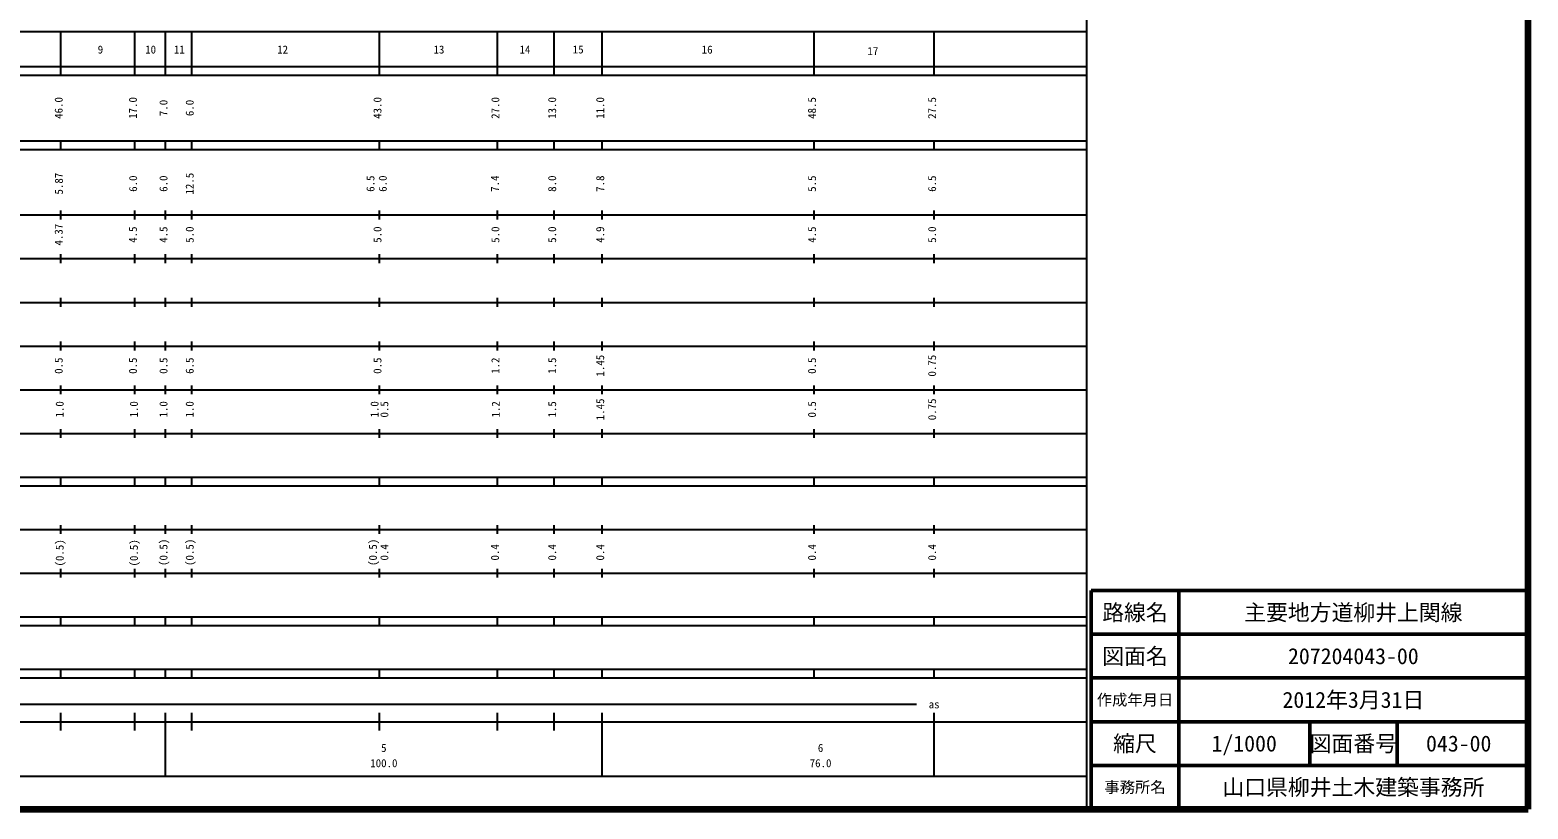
# Model space of a CAD drawing. Units: millimetres on the paper, enlarged 1000 times. Extents: x 40000 to 680000, y 20000 to 380000.
# Drawn here: x 336966 to 680000, y 20000 to 198357 of the extents above; entities that cross this region are included whole.
import ezdxf
from ezdxf.enums import TextEntityAlignment as Align

# ---------------------------------------------------------------- set-up
doc = ezdxf.new("R2010")
doc.units = ezdxf.units.MM
doc.header["$LTSCALE"] = 1000
for name, color, linetype, lineweight in [('M-TTL', 2, 'Continuous', 140), ('M-TTL-BAND', 7, 'Continuous', 25), ('M-TTL-FRAM', 2, 'Continuous', 50), ('M-TTL-LINE', 7, 'Continuous', 50)]:
    doc.layers.add(name, color=color, linetype=linetype, lineweight=lineweight)
doc.layers.add('M-TTL-TXT', color=7, linetype='Continuous')
doc.styles.add('ＭＳ ゴシック', font='')
doc.styles.get('ＭＳ ゴシック').set_extended_font_data('MS Gothic')

msp = doc.modelspace()

# ---------------------------------------------------------------- linework, layer by layer
at = {"layer": 'M-TTL'}
for p, q in [((680000, 20000), (680000, 380000)), ((40000, 20000), (680000, 20000))]:
    msp.add_line(p, q, dxfattribs=at)
at = {"layer": 'M-TTL-BAND'}
for p, q in [((579000, 20000), (579000, 370000)), ((68000, 198000), (579000, 198000)), ((344000, 188000), (344000, 198000)), ((361000, 188000), (361000, 198000)), ((368000, 188000), (368000, 198000)), ((374000, 188000), (374000, 198000)), ((417000, 188000), (417000, 198000)), ((444000, 188000), (444000, 198000)), ((457000, 188000), (457000, 198000)), ((468000, 188000), (468000, 198000)), ((516500, 188000), (516500, 198000)), ((544000, 188000), (544000, 198000)), ((40000, 190000), (579000, 190000)), ((40000, 188000), (579000, 188000)), ((40000, 173000), (579000, 173000)), ((344000, 171000), (344000, 173000)), ((361000, 171000), (361000, 173000)), ((368000, 171000), (368000, 173000)), ((374000, 171000), (374000, 173000)), ((417000, 171000), (417000, 173000)), ((444000, 171000), (444000, 173000)), ((457000, 171000), (457000, 173000)), ((468000, 171000), (468000, 173000)), ((516500, 171000), (516500, 173000)), ((544000, 171000), (544000, 173000)), ((40000, 171000), (579000, 171000)), ((40000, 156000), (579000, 156000)), ((344000, 155000), (344000, 157000)), ((361000, 155000), (361000, 157000)), ((368000, 155000), (368000, 157000)), ((374000, 155000), (374000, 157000)), ((417000, 155000), (417000, 157000)), ((444000, 155000), (444000, 157000)), ((457000, 155000), (457000, 157000)), ((468000, 155000), (468000, 157000)), ((516500, 155000), (516500, 157000)), ((544000, 155000), (544000, 157000)), ((46000, 146000), (579000, 146000)), ((344000, 145000), (344000, 147000)), ((361000, 145000), (361000, 147000)), ((368000, 145000), (368000, 147000)), ((374000, 145000), (374000, 147000)), ((417000, 145000), (417000, 147000)), ((444000, 145000), (444000, 147000)), ((457000, 145000), (457000, 147000)), ((468000, 145000), (468000, 147000)), ((516500, 145000), (516500, 147000)), ((544000, 145000), (544000, 147000)), ((52000, 136000), (579000, 136000)), ((344000, 135000), (344000, 137000)), ((361000, 135000), (361000, 137000)), ((368000, 135000), (368000, 137000)), ((374000, 135000), (374000, 137000)), ((417000, 135000), (417000, 137000)), ((444000, 135000), (444000, 137000)), ((457000, 135000), (457000, 137000)), ((468000, 135000), (468000, 137000)), ((516500, 135000), (516500, 137000)), ((544000, 135000), (544000, 137000)), ((344000, 125000), (344000, 127000)), ((361000, 125000), (361000, 127000)), ((368000, 125000), (368000, 127000)), ((374000, 125000), (374000, 127000)), ((417000, 125000), (417000, 127000)), ((444000, 125000), (444000, 127000)), ((457000, 125000), (457000, 127000)), ((468000, 125000), (468000, 127000)), ((516500, 125000), (516500, 127000)), ((544000, 125000), (544000, 127000)), ((46000, 126000), (579000, 126000)), ((344000, 115000), (344000, 117000)), ((361000, 115000), (361000, 117000)), ((368000, 115000), (368000, 117000)), ((374000, 115000), (374000, 117000)), ((417000, 115000), (417000, 117000)), ((444000, 115000), (444000, 117000)), ((457000, 115000), (457000, 117000)), ((468000, 115000), (468000, 117000)), ((516500, 115000), (516500, 117000)), ((544000, 115000), (544000, 117000)), ((52000, 116000), (579000, 116000)), ((344000, 105000), (344000, 107000)), ((361000, 105000), (361000, 107000)), ((368000, 105000), (368000, 107000)), ((374000, 105000), (374000, 107000)), ((417000, 105000), (417000, 107000)), ((444000, 105000), (444000, 107000)), ((457000, 105000), (457000, 107000)), ((468000, 105000), (468000, 107000)), ((516500, 105000), (516500, 107000)), ((544000, 105000), (544000, 107000)), ((46000, 106000), (579000, 106000)), ((40000, 96000), (579000, 96000)), ((40000, 94000), (579000, 94000)), ((344000, 94000), (344000, 96000)), ((361000, 94000), (361000, 96000)), ((368000, 94000), (368000, 96000)), ((374000, 94000), (374000, 96000)), ((417000, 94000), (417000, 96000)), ((444000, 94000), (444000, 96000)), ((457000, 94000), (457000, 96000)), ((468000, 94000), (468000, 96000)), ((516500, 94000), (516500, 96000)), ((544000, 94000), (544000, 96000)), ((49000, 84000), (579000, 84000)), ((344000, 83000), (344000, 85000)), ((361000, 83000), (361000, 85000)), ((368000, 83000), (368000, 85000)), ((374000, 83000), (374000, 85000)), ((417000, 83000), (417000, 85000)), ((444000, 83000), (444000, 85000)), ((457000, 83000), (457000, 85000)), ((468000, 83000), (468000, 85000)), ((516500, 83000), (516500, 85000)), ((544000, 83000), (544000, 85000)), ((40000, 74000), (579000, 74000)), ((344000, 73000), (344000, 75000)), ((361000, 73000), (361000, 75000)), ((368000, 73000), (368000, 75000)), ((374000, 73000), (374000, 75000)), ((417000, 73000), (417000, 75000)), ((444000, 73000), (444000, 75000)), ((457000, 73000), (457000, 75000)), ((468000, 73000), (468000, 75000)), ((516500, 73000), (516500, 75000)), ((544000, 73000), (544000, 75000)), ((40000, 64000), (579000, 64000)), ((40000, 62000), (579000, 62000)), ((344000, 62000), (344000, 64000)), ((361000, 62000), (361000, 64000)), ((368000, 62000), (368000, 64000)), ((374000, 62000), (374000, 64000)), ((417000, 62000), (417000, 64000)), ((444000, 62000), (444000, 64000)), ((457000, 62000), (457000, 64000)), ((468000, 62000), (468000, 64000)), ((516500, 62000), (516500, 64000)), ((544000, 62000), (544000, 64000)), ((40000, 52000), (579000, 52000)), ((344000, 50000), (344000, 52000)), ((361000, 50000), (361000, 52000)), ((368000, 50000), (368000, 52000)), ((374000, 50000), (374000, 52000)), ((417000, 50000), (417000, 52000)), ((444000, 50000), (444000, 52000)), ((457000, 50000), (457000, 52000)), ((468000, 50000), (468000, 52000)), ((516500, 50000), (516500, 52000)), ((544000, 50000), (544000, 52000)), ((40000, 50000), (579000, 50000)), ((190120, 44000), (539945, 44000)), ((344000, 38000), (344000, 42000)), ((361000, 38000), (361000, 42000)), ((368000, 27500), (368000, 42000)), ((374000, 38000), (374000, 42000)), ((417000, 38000), (417000, 42000)), ((444000, 38000), (444000, 42000)), ((457000, 38000), (457000, 42000)), ((468000, 27500), (468000, 42000)), ((544000, 27500), (544000, 42000)), ((40000, 40000), (579000, 40000)), ((68000, 27500), (579000, 27500))]:
    msp.add_line(p, q, dxfattribs=at)
at = {"layer": 'M-TTL-FRAM'}
for p, q in [((680000, 70000), (580000, 70000)), ((580000, 70000), (580000, 20000))]:
    msp.add_line(p, q, dxfattribs=at)
at = {"layer": 'M-TTL-LINE'}
for p, q in [((600000, 70000), (600000, 20000)), ((680000, 60000), (580000, 60000)), ((680000, 50000), (580000, 50000)), ((680000, 40000), (580000, 40000)), ((630000, 40000), (630000, 30000)), ((650000, 40000), (650000, 30000)), ((680000, 30000), (580000, 30000))]:
    msp.add_line(p, q, dxfattribs=at)

# ---------------------------------------------------------------- texts
at = {"layer": 'M-TTL-BAND', "style": 'ＭＳ ゴシック'}
for s, p in [('9', (353105, 192405)), ('10', (364593, 192405)), ('11', (371158, 192405)), ('12', (394827, 192405)), ('13', (430619, 192405)), ('14', (450313, 192405)), ('15', (462504, 192430)), ('16', (492035, 192405)), ('17', (529982, 192060)), ('as', (544000, 42500)), ('5', (418000, 32523)), ('6', (518000, 32523)), ('100.0', (418000, 29033)), ('76.0', (518000, 29033))]:
    msp.add_text(s, height=1833, dxfattribs=at).set_placement(p, align=Align.BOTTOM_CENTER)
for s, p in [('46.0', (345000, 180500)), ('17.0', (362000, 180500)), ('7.0', (369000, 180500)), ('6.0', (375000, 180500)), ('43.0', (418000, 180500)), ('27.0', (445000, 180500)), ('13.0', (458000, 180500)), ('11.0', (469000, 180500)), ('48.5', (517500, 180500)), ('27.5', (545000, 180500)), ('5.87', (345041, 163174)), ('6.0', (362041, 163174)), ('6.0', (369000, 163174)), ('12.5', (375000, 163174)), ('6.5', (416396, 163174)), ('6.0', (419209, 163174)), ('7.4', (444904, 163174)), ('8.0', (458000, 163174)), ('7.8', (469000, 163174)), ('5.5', (517500, 163174)), ('6.5', (545000, 163174)), ('4.37', (345000, 151500)), ('4.5', (362000, 151500)), ('4.5', (369000, 151500)), ('5.0', (375000, 151500)), ('5.0', (418000, 151500)), ('5.0', (445000, 151500)), ('5.0', (458000, 151500)), ('4.9', (469000, 151500)), ('4.5', (517500, 151500)), ('5.0', (545000, 151500)), ('1.45', (469000, 121500)), ('0.75', (545000, 121500)), ('0.5', (345000, 121500)), ('0.5', (362000, 121500)), ('0.5', (369000, 121500)), ('6.5', (375000, 121500)), ('0.5', (418000, 121500)), ('1.2', (445000, 121500)), ('1.5', (458000, 121500)), ('0.5', (517500, 121500)), ('1.0', (345228, 111500)), ('1.0', (362228, 111500)), ('1.0', (369000, 111500)), ('1.0', (375000, 111500)), ('1.0', (417334, 111500)), ('0.5', (419584, 111500)), ('1.2', (445092, 111500)), ('1.5', (458000, 111500)), ('1.45', (469000, 111500)), ('0.5', (517500, 111500)), ('0.75', (545000, 111500)), ('(0.5)', (345228, 78644)), ('(0.5)', (362228, 78644)), ('(0.5)', (369000, 78764)), ('(0.5)', (375000, 78764)), ('(0.5)', (416959, 78764)), ('0.4', (419584, 78764)), ('0.4', (444904, 78764)), ('0.4', (458000, 78764)), ('0.4', (469000, 78764)), ('0.4', (517500, 78764)), ('0.4', (545000, 78764))]:
    msp.add_text(s, height=1833, rotation=90, dxfattribs=at).set_placement(p, align=Align.BOTTOM_CENTER)
at = {"layer": 'M-TTL-TXT', "style": 'ＭＳ ゴシック'}
for s, height, p in [('路線名', 3666, (590000, 65000)), ('路線名', 3666, (590000, 65000)), ('主要地方道柳井上関線', 3666, (640000, 65000)), ('図面名', 3666, (590000, 55000)), ('図面名', 3666, (590000, 55000)), ('207204043-00', 3666, (640000, 55000)), ('作成年月日', 2566, (590000, 45000)), ('作成年月日', 2566, (590000, 45000)), ('2012年3月31日', 3666, (640000, 45000)), ('縮尺', 3666, (590000, 35000)), ('縮尺', 3666, (590000, 35000)), ('1/1000', 3666, (615000, 35000)), ('図面番号', 3666, (640000, 35000)), ('図面番号', 3666, (640000, 35000)), ('043-00', 3666, (664125, 35000)), ('事務所名', 2566, (590000, 25000)), ('事務所名', 2566, (590000, 25000)), ('山口県柳井土木建築事務所', 3666, (640000, 25000))]:
    msp.add_text(s, height=height, dxfattribs=at).set_placement(p, align=Align.MIDDLE_CENTER)

doc.saveas('drawing.dxf')
